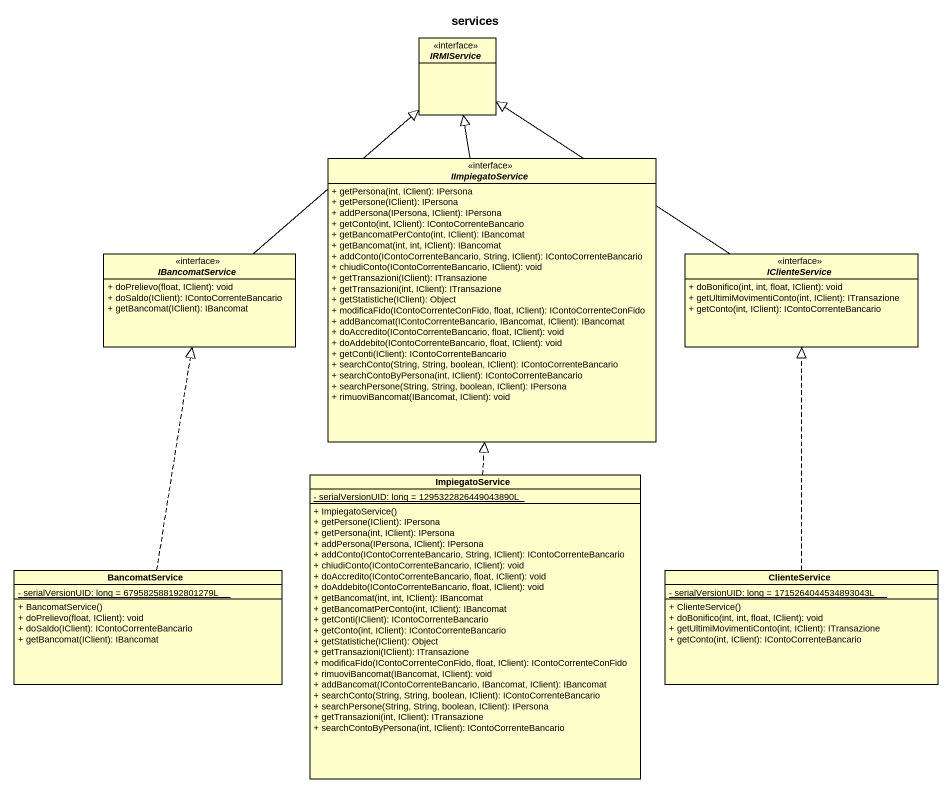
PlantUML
@startuml
title services
hide circle
hide empty members
skinparam classAttributeIconSize 0
interface IRMIService <<interface>>
interface IImpiegatoService <<interface>> {
  + getPersona(int, IClient): IPersona
  + getPersone(IClient): IPersona
  + addPersona(IPersona, IClient): IPersona
  + getConto(int, IClient): IContoCorrenteBancario
  + getBancomatPerConto(int, IClient): IBancomat
  + getBancomat(int, int, IClient): IBancomat
  + addConto(IContoCorrenteBancario, String, IClient): IContoCorrenteBancario
  + chiudiConto(IContoCorrenteBancario, IClient): void
  + getTransazioni(IClient): ITransazione
  + getTransazioni(int, IClient): ITransazione
  + getStatistiche(IClient): Object
  + modificaFido(IContoCorrenteConFido, float, IClient): IContoCorrenteConFido
  + addBancomat(IContoCorrenteBancario, IBancomat, IClient): IBancomat
  + doAccredito(IContoCorrenteBancario, float, IClient): void
  + doAddebito(IContoCorrenteBancario, float, IClient): void
  + getConti(IClient): IContoCorrenteBancario
  + searchConto(String, String, boolean, IClient): IContoCorrenteBancario
  + searchContoByPersona(int, IClient): IContoCorrenteBancario
  + searchPersone(String, String, boolean, IClient): IPersona
  + rimuoviBancomat(IBancomat, IClient): void
}
interface IBancomatService <<interface>> {
  + doPrelievo(float, IClient): void
  + doSaldo(IClient): IContoCorrenteBancario
  + getBancomat(IClient): IBancomat
}
interface IClienteService <<interface>> {
  + doBonifico(int, int, float, IClient): void
  + getUltimiMovimentiConto(int, IClient): ITransazione
  + getConto(int, IClient): IContoCorrenteBancario
}
class ImpiegatoService {
  {static} - serialVersionUID: long = 1295322826449043890L
  + ImpiegatoService()
  + getPersone(IClient): IPersona
  + getPersona(int, IClient): IPersona
  + addPersona(IPersona, IClient): IPersona
  + addConto(IContoCorrenteBancario, String, IClient): IContoCorrenteBancario
  + chiudiConto(IContoCorrenteBancario, IClient): void
  + doAccredito(IContoCorrenteBancario, float, IClient): void
  + doAddebito(IContoCorrenteBancario, float, IClient): void
  + getBancomat(int, int, IClient): IBancomat
  + getBancomatPerConto(int, IClient): IBancomat
  + getConti(IClient): IContoCorrenteBancario
  + getConto(int, IClient): IContoCorrenteBancario
  + getStatistiche(IClient): Object
  + getTransazioni(IClient): ITransazione
  + modificaFido(IContoCorrenteConFido, float, IClient): IContoCorrenteConFido
  + rimuoviBancomat(IBancomat, IClient): void
  + addBancomat(IContoCorrenteBancario, IBancomat, IClient): IBancomat
  + searchConto(String, String, boolean, IClient): IContoCorrenteBancario
  + searchPersone(String, String, boolean, IClient): IPersona
  + getTransazioni(int, IClient): ITransazione
  + searchContoByPersona(int, IClient): IContoCorrenteBancario
}
class BancomatService {
  {static} - serialVersionUID: long = 679582588192801279L
  + BancomatService()
  + doPrelievo(float, IClient): void
  + doSaldo(IClient): IContoCorrenteBancario
  + getBancomat(IClient): IBancomat
}
class ClienteService {
  {static} - serialVersionUID: long = 1715264044534893043L
  + ClienteService()
  + doBonifico(int, int, float, IClient): void
  + getUltimiMovimentiConto(int, IClient): ITransazione
  + getConto(int, IClient): IContoCorrenteBancario
}
IImpiegatoService -up-|> IRMIService
IBancomatService -up-|> IRMIService
IClienteService -up-|> IRMIService
ImpiegatoService .up.|> IImpiegatoService
BancomatService .up.|> IBancomatService
ClienteService .up.|> IClienteService
@enduml
